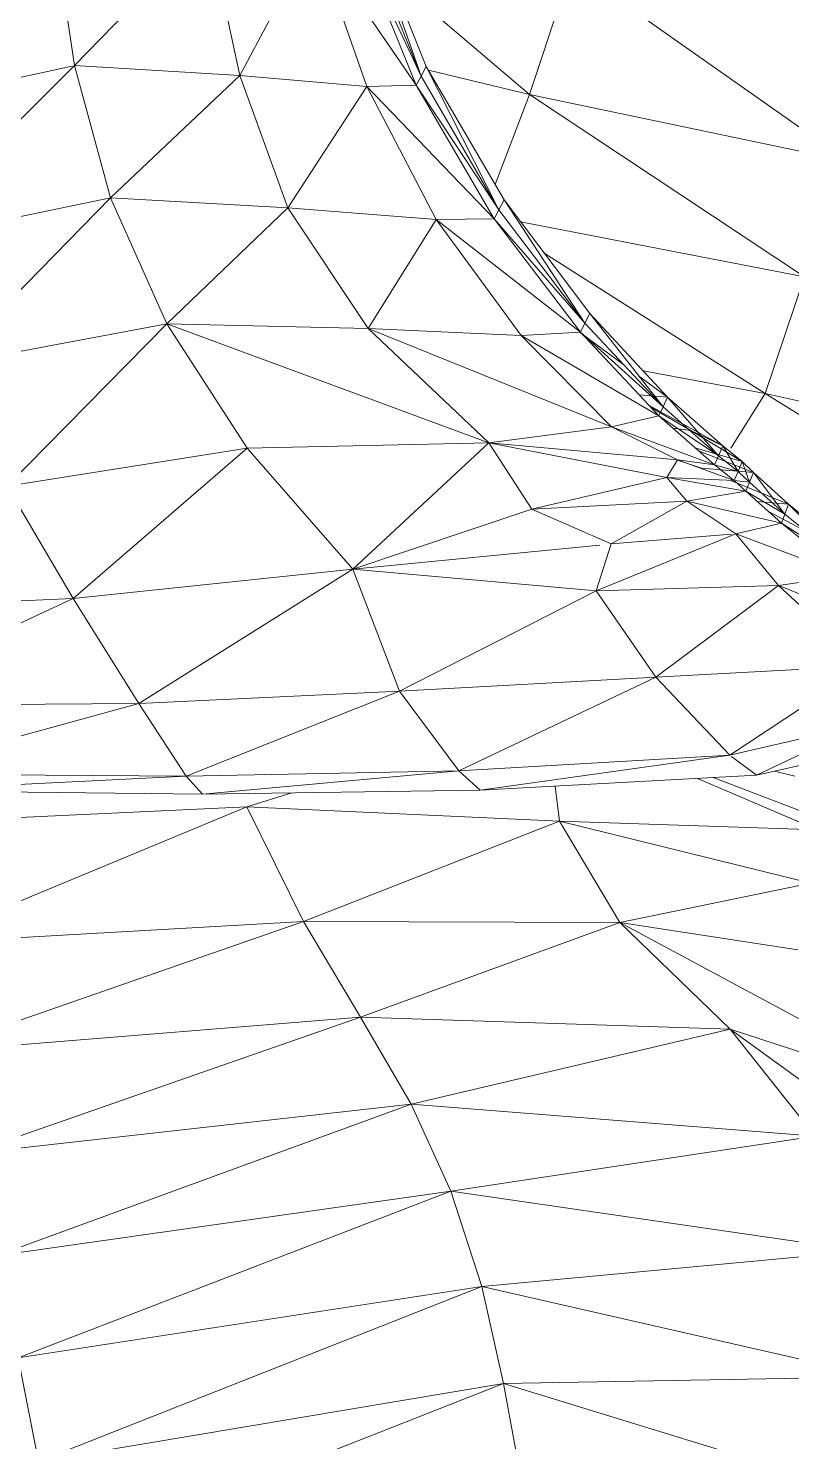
# Model space of a CAD drawing. Header units: millimetres. Extents: x -8591 to 7092, y -1621 to 14390.
# Drawn here: x -4691.7 to -4638.9, y 2890.6 to 2988.5 of the extents above; entities that cross this region are included whole.
import ezdxf

# ---------------------------------------------------------------- set-up
doc = ezdxf.new("R2010")
doc.units = ezdxf.units.MM
doc.layers.add('G-IMPT', color=8, linetype='Continuous', lineweight=9)
doc.layers.add('I-FURN', color=30, linetype='Continuous', lineweight=9)

# ---------------------------------------------------------------- blocks, each defined once
blk = doc.blocks.new('Artificial banana plant 1500mm - Family 4__C1-728657-Begane grond')
at = {"layer": 'G-IMPT'}
for p, q in [((-277.228, 339.006), (-275.758, 329.002)), ((-277.228, 339.006), (-275.758, 329.002)), ((-266.508, 338.526), (-275.758, 329.002)), ((-266.508, 338.526), (-275.758, 329.002)), ((-266.508, 338.526), (-264.328, 328.316)), ((-266.508, 338.526), (-264.328, 328.316)), ((-256.018, 338.722), (-251.788, 328.279)), ((-251.788, 328.279), (-256.018, 338.722)), ((-251.428, 328.95), (-255.638, 339.39)), ((-251.428, 328.95), (-255.638, 339.39)), ((-251.788, 328.279), (-255.638, 339.39)), ((-251.788, 328.279), (-255.638, 339.39)), ((-259.188, 337.939), (-264.328, 328.316)), ((-259.188, 337.939), (-264.328, 328.316)), ((-252.128, 327.654), (-259.188, 337.939)), ((-252.128, 327.654), (-259.188, 337.939)), ((-259.188, 337.939), (-255.528, 327.566)), ((-259.188, 337.939), (-255.528, 327.566)), ((-256.368, 338.101), (-251.788, 328.279)), ((-256.368, 338.101), (-251.788, 328.279)), ((-256.368, 338.101), (-252.128, 327.654)), ((-256.368, 338.101), (-252.128, 327.654)), ((-241.358, 335.818), (-244.278, 327)), ((-241.358, 335.818), (-244.278, 327)), ((-241.358, 335.818), (-222.258, 322.381)), ((-241.358, 335.818), (-222.258, 322.381)), ((-253.942, 335.221), (-244.278, 327)), ((-253.942, 335.221), (-244.278, 327)), ((-275.933, 328.964), (-290.728, 325.734)), ((-275.933, 328.964), (-290.728, 325.734)), ((-275.758, 329.002), (-288.018, 316.798)), ((-275.758, 329.002), (-288.018, 316.798)), ((-264.328, 328.316), (-275.758, 329.002)), ((-264.328, 328.316), (-275.758, 329.002)), ((-275.758, 329.002), (-273.268, 319.847)), ((-275.758, 329.002), (-273.268, 319.847)), ((-251.428, 328.95), (-251.788, 328.279)), ((-251.428, 328.95), (-251.788, 328.279)), ((-246.048, 319.701), (-251.428, 328.95)), ((-246.048, 319.701), (-251.428, 328.95)), ((-246.408, 319.028), (-251.428, 328.95)), ((-246.408, 319.028), (-251.428, 328.95)), ((-264.328, 328.316), (-273.268, 319.847)), ((-264.328, 328.316), (-273.268, 319.847)), ((-255.528, 327.566), (-264.328, 328.316)), ((-255.528, 327.566), (-264.328, 328.316)), ((-264.328, 328.316), (-261.008, 319.154)), ((-264.328, 328.316), (-261.008, 319.154)), ((-251.788, 328.279), (-252.128, 327.654)), ((-251.788, 328.279), (-252.128, 327.654)), ((-251.788, 328.279), (-246.408, 319.028)), ((-246.408, 319.028), (-251.788, 328.279)), ((-251.268, 328.675), (-244.278, 327)), ((-251.268, 328.675), (-244.278, 327)), ((-255.528, 327.566), (-261.008, 319.154)), ((-255.528, 327.566), (-261.008, 319.154)), ((-252.128, 327.654), (-255.528, 327.566)), ((-252.128, 327.654), (-255.528, 327.566)), ((-246.728, 318.404), (-255.528, 327.566)), ((-246.728, 318.404), (-255.528, 327.566)), ((-255.528, 327.566), (-250.738, 318.353)), ((-255.528, 327.566), (-250.738, 318.353)), ((-252.128, 327.654), (-246.408, 319.028)), ((-252.128, 327.654), (-246.408, 319.028)), ((-252.128, 327.654), (-246.728, 318.404)), ((-252.128, 327.654), (-246.728, 318.404)), ((-244.278, 327), (-246.665, 320.762)), ((-244.278, 327), (-246.665, 320.762)), ((-244.278, 327), (-222.258, 322.381)), ((-244.278, 327), (-222.258, 322.381)), ((-244.278, 327), (-225.258, 314.387)), ((-244.278, 327), (-225.258, 314.387)), ((-273.268, 319.847), (-288.018, 316.798)), ((-273.268, 319.847), (-288.018, 316.798)), ((-273.268, 319.847), (-284.608, 308.264)), ((-273.268, 319.847), (-284.608, 308.264)), ((-261.008, 319.154), (-273.268, 319.847)), ((-261.008, 319.154), (-273.268, 319.847)), ((-273.268, 319.847), (-269.378, 311.132)), ((-273.268, 319.847), (-269.378, 311.132)), ((-261.008, 319.154), (-269.378, 311.132)), ((-261.008, 319.154), (-269.378, 311.132)), ((-250.738, 318.353), (-261.008, 319.154)), ((-250.738, 318.353), (-261.008, 319.154)), ((-261.008, 319.154), (-255.448, 310.816)), ((-261.008, 319.154), (-255.448, 310.816)), ((-246.408, 319.028), (-246.728, 318.404)), ((-246.408, 319.028), (-246.728, 318.404)), ((-246.048, 319.701), (-246.408, 319.028)), ((-246.048, 319.701), (-246.408, 319.028)), ((-246.408, 319.028), (-240.448, 311.177)), ((-240.448, 311.177), (-246.408, 319.028)), ((-240.118, 311.851), (-246.048, 319.701)), ((-240.118, 311.851), (-246.048, 319.701)), ((-240.448, 311.177), (-246.048, 319.701)), ((-240.448, 311.177), (-246.048, 319.701)), ((-250.738, 318.353), (-255.448, 310.816)), ((-250.738, 318.353), (-255.448, 310.816)), ((-246.728, 318.404), (-250.738, 318.353)), ((-246.728, 318.404), (-250.738, 318.353)), ((-240.758, 310.55), (-250.738, 318.353)), ((-240.758, 310.55), (-250.738, 318.353)), ((-250.738, 318.353), (-244.858, 310.321)), ((-250.738, 318.353), (-244.858, 310.321)), ((-246.728, 318.404), (-240.448, 311.177)), ((-246.728, 318.404), (-240.448, 311.177)), ((-246.728, 318.404), (-240.758, 310.55)), ((-246.728, 318.404), (-240.758, 310.55)), ((-244.911, 318.196), (-225.258, 314.387)), ((-244.911, 318.196), (-225.258, 314.387)), ((-243.272, 316.026), (-227.988, 306.3)), ((-243.272, 316.026), (-227.988, 306.3)), ((-227.988, 306.3), (-225.258, 314.387)), ((-227.988, 306.3), (-225.258, 314.387)), ((-269.378, 311.132), (-284.608, 308.264)), ((-269.378, 311.132), (-284.608, 308.264)), ((-269.378, 311.132), (-280.428, 299.9)), ((-269.378, 311.132), (-280.428, 299.9)), ((-255.448, 310.816), (-269.378, 311.132)), ((-255.448, 310.816), (-269.378, 311.132)), ((-247.098, 302.905), (-269.378, 311.132)), ((-247.098, 302.905), (-269.378, 311.132)), ((-269.378, 311.132), (-263.818, 302.525)), ((-269.378, 311.132), (-263.818, 302.525)), ((-240.448, 311.177), (-240.758, 310.55)), ((-240.448, 311.177), (-240.758, 310.55)), ((-240.118, 311.851), (-240.448, 311.177)), ((-240.118, 311.851), (-240.448, 311.177)), ((-240.448, 311.177), (-235.048, 305.389)), ((-235.048, 305.389), (-240.448, 311.177)), ((-234.738, 306.065), (-240.118, 311.851)), ((-234.738, 306.065), (-240.118, 311.851)), ((-235.048, 305.389), (-240.118, 311.851)), ((-235.048, 305.389), (-240.118, 311.851)), ((-244.858, 310.321), (-255.448, 310.816)), ((-244.858, 310.321), (-255.448, 310.816)), ((-238.618, 304), (-255.448, 310.816)), ((-238.618, 304), (-255.448, 310.816)), ((-255.448, 310.816), (-247.098, 302.905)), ((-255.448, 310.816), (-247.098, 302.905)), ((-240.758, 310.55), (-244.858, 310.321)), ((-240.758, 310.55), (-244.858, 310.321)), ((-235.338, 304.763), (-244.858, 310.321)), ((-235.338, 304.763), (-244.858, 310.321)), ((-244.858, 310.321), (-238.618, 304)), ((-244.858, 310.321), (-238.618, 304)), ((-240.758, 310.55), (-235.048, 305.389)), ((-240.758, 310.55), (-235.048, 305.389)), ((-240.758, 310.55), (-235.338, 304.763)), ((-240.758, 310.55), (-235.338, 304.763)), ((-237.761, 308.297), (-240.758, 310.51)), ((-237.761, 308.297), (-240.758, 310.51)), ((-234.738, 306.065), (-236.735, 307.539)), ((-234.738, 306.065), (-236.735, 307.539)), ((-236.414, 307.867), (-227.988, 306.3)), ((-236.414, 307.867), (-227.988, 306.3)), ((-234.738, 306.065), (-236.698, 306.214)), ((-234.738, 306.065), (-236.698, 306.214)), ((-230.351, 302.515), (-227.988, 306.3)), ((-230.351, 302.515), (-227.988, 306.3)), ((-210.188, 295.274), (-227.988, 306.3)), ((-210.188, 295.274), (-227.988, 306.3)), ((-227.988, 306.3), (-203.548, 300.914)), ((-227.988, 306.3), (-203.548, 300.914)), ((-230.918, 302.681), (-236.004, 305.474)), ((-230.918, 302.681), (-236.004, 305.474)), ((-233.118, 303.741), (-235.902, 305.365)), ((-233.118, 303.741), (-235.902, 305.365)), ((-235.048, 305.389), (-235.338, 304.763)), ((-235.048, 305.389), (-235.338, 304.763)), ((-234.738, 306.065), (-235.048, 305.389)), ((-234.738, 306.065), (-235.048, 305.389)), ((-235.048, 305.389), (-231.208, 302.004)), ((-231.208, 302.004), (-235.048, 305.389)), ((-230.918, 302.681), (-234.738, 306.065)), ((-230.918, 302.681), (-234.738, 306.065)), ((-231.208, 302.004), (-234.738, 306.065)), ((-231.208, 302.004), (-234.738, 306.065)), ((-235.338, 304.763), (-238.618, 304)), ((-235.338, 304.763), (-238.618, 304)), ((-235.338, 304.763), (-231.208, 302.004)), ((-235.338, 304.763), (-231.208, 302.004)), ((-235.338, 304.763), (-231.478, 301.376)), ((-235.338, 304.763), (-231.478, 301.376)), ((-238.618, 304), (-247.098, 302.905)), ((-238.618, 304), (-247.098, 302.905)), ((-231.478, 301.376), (-238.618, 304)), ((-231.478, 301.376), (-238.618, 304)), ((-238.618, 304), (-234.048, 301.711)), ((-238.618, 304), (-234.048, 301.711)), ((-233.118, 303.741), (-234.375, 303.918)), ((-233.118, 303.741), (-234.375, 303.918)), ((-229.568, 301.592), (-233.118, 303.741)), ((-229.568, 301.592), (-233.118, 303.741)), ((-230.918, 302.681), (-233.118, 303.741)), ((-230.918, 302.681), (-233.118, 303.741)), ((-263.818, 302.525), (-280.428, 299.9)), ((-263.818, 302.525), (-280.428, 299.9)), ((-263.818, 302.525), (-275.868, 292.13)), ((-263.818, 302.525), (-275.868, 292.13)), ((-247.098, 302.905), (-263.818, 302.525)), ((-247.098, 302.905), (-263.818, 302.525)), ((-263.818, 302.525), (-256.508, 294.153)), ((-263.818, 302.525), (-256.508, 294.153)), ((-247.098, 302.905), (-256.508, 294.153)), ((-247.098, 302.905), (-256.508, 294.153)), ((-234.048, 301.711), (-247.098, 302.905)), ((-234.048, 301.711), (-247.098, 302.905)), ((-234.788, 300.505), (-247.098, 302.905)), ((-234.788, 300.505), (-247.098, 302.905)), ((-247.098, 302.905), (-244.128, 298.304)), ((-247.098, 302.905), (-244.128, 298.304)), ((-229.568, 301.592), (-232.765, 302.515)), ((-229.568, 301.592), (-232.765, 302.515)), ((-228.788, 300.845), (-232.581, 302.344)), ((-228.788, 300.845), (-232.581, 302.344)), ((-230.918, 302.681), (-231.208, 302.004)), ((-230.918, 302.681), (-231.208, 302.004)), ((-229.568, 301.592), (-230.918, 302.681)), ((-229.568, 301.592), (-230.918, 302.681)), ((-229.858, 300.916), (-230.918, 302.681)), ((-229.858, 300.916), (-230.918, 302.681)), ((-234.048, 301.711), (-234.788, 300.505)), ((-234.048, 301.711), (-234.788, 300.505)), ((-231.478, 301.376), (-234.048, 301.711)), ((-231.478, 301.376), (-234.048, 301.711)), ((-230.118, 300.287), (-234.048, 301.711)), ((-230.118, 300.287), (-234.048, 301.711)), ((-232.378, 301.134), (-234.048, 301.684)), ((-232.378, 301.134), (-234.048, 301.684)), ((-231.208, 302.004), (-231.478, 301.376)), ((-231.208, 302.004), (-231.478, 301.376)), ((-231.478, 301.376), (-229.858, 300.916)), ((-231.478, 301.376), (-229.858, 300.916)), ((-231.478, 301.376), (-230.118, 300.287)), ((-231.478, 301.376), (-230.118, 300.287)), ((-231.208, 302.004), (-229.858, 300.916)), ((-229.858, 300.916), (-231.208, 302.004)), ((-229.568, 301.592), (-229.858, 300.916)), ((-229.568, 301.592), (-229.858, 300.916)), ((-228.788, 300.845), (-229.568, 301.592)), ((-228.788, 300.845), (-229.568, 301.592)), ((-229.068, 300.167), (-229.568, 301.592)), ((-229.068, 300.167), (-229.568, 301.592)), ((-234.788, 300.505), (-244.128, 298.304)), ((-234.788, 300.505), (-244.128, 298.304)), ((-230.118, 300.287), (-234.788, 300.505)), ((-230.118, 300.287), (-234.788, 300.505)), ((-229.318, 299.539), (-234.788, 300.505)), ((-229.318, 299.539), (-234.788, 300.505)), ((-234.788, 300.505), (-233.398, 298.863)), ((-234.788, 300.505), (-233.398, 298.863)), ((-228.788, 300.845), (-232.378, 301.134)), ((-228.788, 300.845), (-232.378, 301.134)), ((-229.858, 300.916), (-230.118, 300.287)), ((-229.858, 300.916), (-230.118, 300.287)), ((-229.858, 300.916), (-229.068, 300.167)), ((-229.068, 300.167), (-229.858, 300.916)), ((-228.788, 300.845), (-229.068, 300.167)), ((-228.788, 300.845), (-229.068, 300.167)), ((-226.358, 298.64), (-228.788, 300.845)), ((-226.358, 298.64), (-228.788, 300.845)), ((-226.618, 297.963), (-228.788, 300.845)), ((-226.618, 297.963), (-228.788, 300.845)), ((-275.868, 292.13), (-280.428, 299.9)), ((-275.868, 292.13), (-280.428, 299.9)), ((-229.318, 299.539), (-233.398, 298.863)), ((-229.318, 299.539), (-233.398, 298.863)), ((-226.358, 298.64), (-230.301, 300.274)), ((-226.358, 298.64), (-230.301, 300.274)), ((-230.118, 300.287), (-229.068, 300.167)), ((-230.118, 300.287), (-229.068, 300.167)), ((-230.118, 300.287), (-229.318, 299.539)), ((-230.118, 300.287), (-229.318, 299.539)), ((-229.068, 300.167), (-229.318, 299.539)), ((-229.068, 300.167), (-229.318, 299.539)), ((-229.318, 299.539), (-226.618, 297.963)), ((-229.318, 299.539), (-226.618, 297.963)), ((-229.318, 299.539), (-226.858, 297.334)), ((-229.318, 299.539), (-226.858, 297.334)), ((-229.068, 300.167), (-226.618, 297.963)), ((-226.618, 297.963), (-229.068, 300.167)), ((-233.398, 298.863), (-244.128, 298.304)), ((-233.398, 298.863), (-244.128, 298.304)), ((-233.398, 298.863), (-238.628, 295.895)), ((-233.398, 298.863), (-238.628, 295.895)), ((-226.858, 297.334), (-233.398, 298.863)), ((-226.858, 297.334), (-233.398, 298.863)), ((-233.398, 298.863), (-230.018, 296.604)), ((-233.398, 298.863), (-230.018, 296.604)), ((-226.358, 298.64), (-228.531, 298.833)), ((-226.358, 298.64), (-228.531, 298.833)), ((-226.358, 298.64), (-226.618, 297.963)), ((-226.358, 298.64), (-226.618, 297.963)), ((-221.908, 295.027), (-226.358, 298.64)), ((-221.908, 295.027), (-226.358, 298.64)), ((-222.148, 294.347), (-226.358, 298.64)), ((-222.148, 294.347), (-226.358, 298.64)), ((-244.128, 298.304), (-256.508, 294.153)), ((-244.128, 298.304), (-256.508, 294.153)), ((-244.128, 298.304), (-238.628, 295.895)), ((-244.128, 298.304), (-238.628, 295.895)), ((-221.908, 295.027), (-227.796, 298.175)), ((-221.908, 295.027), (-227.796, 298.175)), ((-226.618, 297.963), (-226.858, 297.334)), ((-226.618, 297.963), (-226.858, 297.334)), ((-226.618, 297.963), (-222.148, 294.347)), ((-222.148, 294.347), (-226.618, 297.963)), ((-230.018, 296.604), (-239.678, 292.653)), ((-230.018, 296.604), (-239.678, 292.653)), ((-230.301, 296.581), (-238.628, 295.895)), ((-230.301, 296.581), (-238.628, 295.895)), ((-226.858, 297.334), (-230.018, 296.604)), ((-226.858, 297.334), (-230.018, 296.604)), ((-222.358, 293.718), (-230.018, 296.604)), ((-222.358, 293.718), (-230.018, 296.604)), ((-230.018, 296.604), (-227.048, 293.014)), ((-230.018, 296.604), (-227.048, 293.014)), ((-226.858, 297.334), (-222.148, 294.347)), ((-226.858, 297.334), (-222.148, 294.347)), ((-226.858, 297.334), (-222.358, 293.718)), ((-226.858, 297.334), (-222.358, 293.718)), ((-239.427, 295.818), (-256.508, 294.153)), ((-239.427, 295.818), (-256.508, 294.153)), ((-238.628, 295.895), (-239.678, 292.653)), ((-238.628, 295.895), (-239.678, 292.653)), ((-256.508, 294.153), (-275.868, 292.13)), ((-256.508, 294.153), (-275.868, 292.13)), ((-271.308, 284.852), (-256.508, 294.153)), ((-271.308, 284.852), (-256.508, 294.153)), ((-239.678, 292.653), (-256.508, 294.153)), ((-239.678, 292.653), (-256.508, 294.153)), ((-253.278, 285.7), (-256.508, 294.153)), ((-253.278, 285.7), (-256.508, 294.153)), ((-222.358, 293.718), (-227.048, 293.014)), ((-222.358, 293.718), (-227.048, 293.014)), ((-239.678, 292.653), (-253.278, 285.7)), ((-239.678, 292.653), (-253.278, 285.7)), ((-227.048, 293.014), (-239.678, 292.653)), ((-227.048, 293.014), (-239.678, 292.653)), ((-239.678, 292.653), (-235.538, 286.666)), ((-239.678, 292.653), (-235.538, 286.666)), ((-227.048, 293.014), (-235.538, 286.666)), ((-227.048, 293.014), (-235.538, 286.666)), ((-215.698, 288.514), (-227.048, 293.014)), ((-215.698, 288.514), (-227.048, 293.014)), ((-227.048, 293.014), (-221.068, 287.474)), ((-227.048, 293.014), (-221.068, 287.474)), ((-275.868, 292.13), (-295.458, 291.208)), ((-275.868, 292.13), (-295.458, 291.208)), ((-291.618, 284.732), (-275.868, 292.13)), ((-291.618, 284.732), (-275.868, 292.13)), ((-271.308, 284.852), (-275.868, 292.13)), ((-271.308, 284.852), (-275.868, 292.13)), ((-235.538, 286.666), (-253.278, 285.7)), ((-235.538, 286.666), (-253.278, 285.7)), ((-249.168, 280.197), (-235.538, 286.666)), ((-249.168, 280.197), (-235.538, 286.666)), ((-221.068, 287.474), (-235.538, 286.666)), ((-221.068, 287.474), (-235.538, 286.666)), ((-230.418, 281.28), (-235.538, 286.666)), ((-230.418, 281.28), (-235.538, 286.666)), ((-221.174, 287.404), (-230.418, 281.28)), ((-221.174, 287.404), (-230.418, 281.28)), ((-253.278, 285.7), (-271.308, 284.852)), ((-253.278, 285.7), (-271.308, 284.852)), ((-268.028, 279.822), (-253.278, 285.7)), ((-268.028, 279.822), (-253.278, 285.7)), ((-249.168, 280.197), (-253.278, 285.7)), ((-249.168, 280.197), (-253.278, 285.7)), ((-271.308, 284.852), (-291.618, 284.732)), ((-271.308, 284.852), (-291.618, 284.732)), ((-289.048, 279.99), (-271.308, 284.852)), ((-289.048, 279.99), (-271.308, 284.852)), ((-268.028, 279.822), (-271.308, 284.852)), ((-268.028, 279.822), (-271.308, 284.852)), ((-221.028, 283.456), (-230.418, 281.28)), ((-221.028, 283.456), (-230.418, 281.28)), ((-228.588, 279.892), (-221.028, 283.456)), ((-228.588, 279.892), (-221.028, 283.456)), ((-215.448, 282.829), (-228.588, 279.892)), ((-215.448, 282.829), (-228.588, 279.892)), ((-230.418, 281.28), (-249.168, 280.197)), ((-230.418, 281.28), (-249.168, 280.197)), ((-247.688, 278.86), (-230.418, 281.28)), ((-247.688, 278.86), (-230.418, 281.28)), ((-228.588, 279.892), (-230.301, 281.192)), ((-228.588, 279.892), (-230.301, 281.192)), ((-268.028, 279.822), (-289.048, 279.99)), ((-268.028, 279.822), (-289.048, 279.99)), ((-288.188, 278.84), (-268.028, 279.822)), ((-288.188, 278.84), (-268.028, 279.822)), ((-249.168, 280.197), (-268.028, 279.822)), ((-249.168, 280.197), (-268.028, 279.822)), ((-266.898, 278.568), (-268.028, 279.822)), ((-266.898, 278.568), (-268.028, 279.822)), ((-266.898, 278.568), (-249.168, 280.197)), ((-266.898, 278.568), (-249.168, 280.197)), ((-247.688, 278.86), (-249.168, 280.197)), ((-247.688, 278.86), (-249.168, 280.197)), ((-228.588, 279.892), (-247.688, 278.86)), ((-228.588, 279.892), (-247.688, 278.86)), ((-227.341, 280.17), (-225.928, 279.815)), ((-227.341, 280.17), (-225.928, 279.815)), ((-266.898, 278.568), (-288.188, 278.84)), ((-266.898, 278.568), (-288.188, 278.84)), ((-247.688, 278.86), (-266.898, 278.568)), ((-247.688, 278.86), (-266.898, 278.568)), ((-242.503, 279.14), (-242.198, 276.697)), ((-242.503, 279.14), (-242.198, 276.697)), ((-232.667, 279.671), (-224.358, 276.117)), ((-232.667, 279.671), (-224.358, 276.117)), ((-231.585, 279.73), (-219.098, 274.951)), ((-231.585, 279.73), (-219.098, 274.951)), ((-260.726, 278.662), (-263.838, 277.692)), ((-260.726, 278.662), (-263.838, 277.692)), ((-288.228, 276.575), (-263.838, 277.692)), ((-288.228, 276.575), (-263.838, 277.692)), ((-263.838, 277.692), (-286.608, 268.252)), ((-263.838, 277.692), (-286.608, 268.252)), ((-263.838, 277.692), (-242.198, 276.697)), ((-263.838, 277.692), (-242.198, 276.697)), ((-263.838, 277.692), (-259.928, 269.76)), ((-263.838, 277.692), (-259.928, 269.76)), ((-242.198, 276.697), (-259.928, 269.76)), ((-242.198, 276.697), (-259.928, 269.76)), ((-242.198, 276.697), (-224.358, 276.117)), ((-242.198, 276.697), (-224.358, 276.117)), ((-242.198, 276.697), (-224.828, 272.415)), ((-242.198, 276.697), (-224.828, 272.415)), ((-242.198, 276.697), (-238.038, 269.686)), ((-242.198, 276.697), (-238.038, 269.686)), ((-224.828, 272.415), (-238.038, 269.686)), ((-224.828, 272.415), (-238.038, 269.686)), ((-286.608, 268.252), (-259.928, 269.76)), ((-286.608, 268.252), (-259.928, 269.76)), ((-259.928, 269.76), (-285.918, 260.72)), ((-259.928, 269.76), (-285.918, 260.72)), ((-259.928, 269.76), (-238.038, 269.686)), ((-259.928, 269.76), (-238.038, 269.686)), ((-259.928, 269.76), (-255.978, 263.14)), ((-259.928, 269.76), (-255.978, 263.14)), ((-238.038, 269.686), (-255.978, 263.14)), ((-238.038, 269.686), (-255.978, 263.14)), ((-214.678, 257.154), (-238.038, 269.686)), ((-214.678, 257.154), (-238.038, 269.686)), ((-238.038, 269.686), (-225.718, 267.801)), ((-238.038, 269.686), (-225.718, 267.801)), ((-238.038, 269.686), (-230.408, 262.31)), ((-238.038, 269.686), (-230.408, 262.31)), ((-285.918, 260.72), (-255.978, 263.14)), ((-285.918, 260.72), (-255.978, 263.14)), ((-255.978, 263.14), (-283.198, 253.664)), ((-255.978, 263.14), (-283.198, 253.664)), ((-230.408, 262.31), (-255.978, 263.14)), ((-230.408, 262.31), (-255.978, 263.14)), ((-255.978, 263.14), (-252.468, 257.118)), ((-255.978, 263.14), (-252.468, 257.118)), ((-230.408, 262.31), (-252.468, 257.118)), ((-230.408, 262.31), (-252.468, 257.118)), ((-214.678, 257.154), (-230.408, 262.31)), ((-214.678, 257.154), (-230.408, 262.31)), ((-207.638, 245.773), (-230.408, 262.31)), ((-207.638, 245.773), (-230.408, 262.31)), ((-230.408, 262.31), (-224.528, 254.916)), ((-230.408, 262.31), (-224.528, 254.916)), ((-252.468, 257.118), (-283.198, 253.664)), ((-252.468, 257.118), (-283.198, 253.664)), ((-252.468, 257.118), (-281.198, 246.628)), ((-252.468, 257.118), (-281.198, 246.628)), ((-224.528, 254.916), (-252.468, 257.118)), ((-224.528, 254.916), (-252.468, 257.118)), ((-252.468, 257.118), (-249.718, 251.096)), ((-252.468, 257.118), (-249.718, 251.096)), ((-224.528, 254.916), (-249.718, 251.096)), ((-224.528, 254.916), (-249.718, 251.096)), ((-249.718, 251.096), (-281.198, 246.628)), ((-249.718, 251.096), (-281.198, 246.628)), ((-249.718, 251.096), (-279.668, 239.56)), ((-249.718, 251.096), (-279.668, 239.56)), ((-221.238, 246.949), (-249.718, 251.096)), ((-221.238, 246.949), (-249.718, 251.096)), ((-249.718, 251.096), (-247.588, 244.507)), ((-249.718, 251.096), (-247.588, 244.507)), ((-221.238, 246.949), (-247.588, 244.507)), ((-221.238, 246.949), (-247.588, 244.507)), ((-247.588, 244.507), (-279.668, 239.56)), ((-247.588, 244.507), (-279.668, 239.56)), ((-247.588, 244.507), (-278.258, 232.397)), ((-247.588, 244.507), (-278.258, 232.397)), ((-220.208, 238.247), (-247.588, 244.507)), ((-220.208, 238.247), (-247.588, 244.507)), ((-247.588, 244.507), (-246.088, 237.799)), ((-247.588, 244.507), (-246.088, 237.799)), ((-279.668, 239.56), (-278.258, 232.397)), ((-279.668, 239.56), (-278.258, 232.397)), ((-246.088, 237.799), (-278.258, 232.397)), ((-246.088, 237.799), (-278.258, 232.397)), ((-246.088, 237.799), (-277.118, 225.567)), ((-246.088, 237.799), (-277.118, 225.567)), ((-220.208, 238.247), (-246.088, 237.799)), ((-220.208, 238.247), (-246.088, 237.799)), ((-220.138, 229.829), (-246.088, 237.799)), ((-220.138, 229.829), (-246.088, 237.799)), ((-246.088, 237.799), (-244.948, 231.651)), ((-246.088, 237.799), (-244.948, 231.651))]:
    blk.add_line(p, q, dxfattribs=at)
blk = doc.blocks.new('Artificial banana plant 1500mm - Family 4__C2-728658-Begane grond')
blk.add_blockref('Artificial banana plant 1500mm - Family 4__C1-728657-Begane grond', (0, 0))
blk = doc.blocks.new('Artificial banana plant 1500mm - Family 4-728656-Begane grond')
blk.add_blockref('Artificial banana plant 1500mm - Family 4__C2-728658-Begane grond', (0, 0))
blk = doc.blocks.new('Artificial banana plant 1500mm - Ny märkning-728662-Begane grond')
blk.add_blockref('Artificial banana plant 1500mm - Family 4-728656-Begane grond', (0, 0))

msp = doc.modelspace()

# ---------------------------------------------------------------- block references
at = {"layer": 'I-FURN'}
msp.add_blockref('Artificial banana plant 1500mm - Ny märkning-728662-Begane grond', (-4412.758, 2656.875), dxfattribs=at)

doc.saveas('drawing.dxf')
